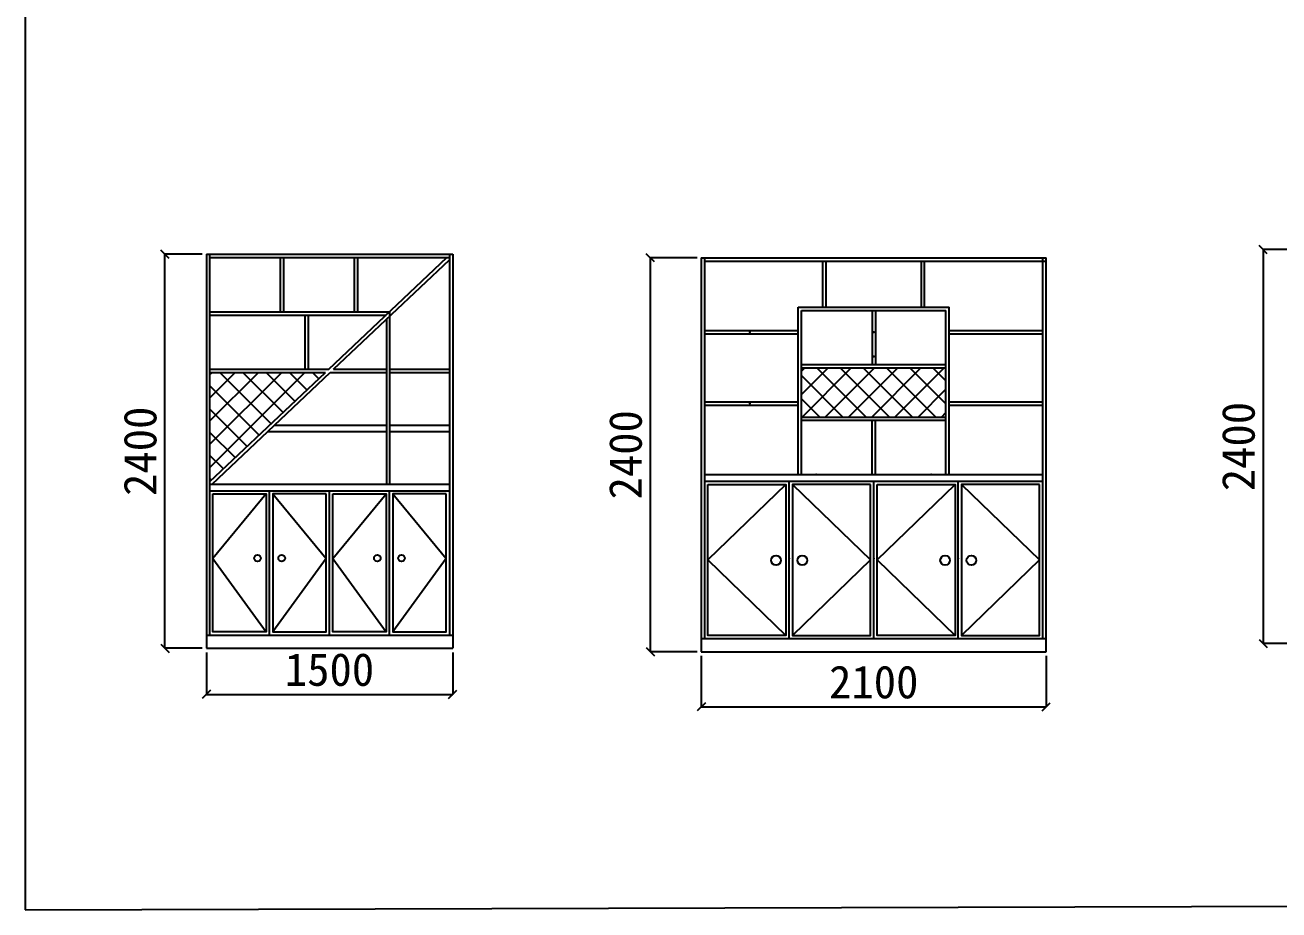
# Model space of a CAD drawing. Header units: millimetres. Extents: x 204800 to 233555, y -2285 to 8522.
# Drawn here: x 204800 to 212436, y -2285 to 3106 of the extents above; entities that cross this region are included whole.
import ezdxf

# ---------------------------------------------------------------- set-up
doc = ezdxf.new("R2010")
doc.units = ezdxf.units.MM
doc.layers.add('012', color=4, linetype='Continuous')
doc.layers.add('DIM【标注】', color=66, linetype='Continuous')
doc.styles.add('ROMANS', font='romans.shx', dxfattribs={"bigfont": 'hztxt'})
doc.styles.add('宋体', font='SimSun.ttf', dxfattribs={"height": 200})
doc.dimstyles.new('模型空间1：40', dxfattribs={"dimscale": 50, "dimtxt": 1.4, "dimasz": 1, "dimexe": 0, "dimexo": 0.5, "dimgap": 1, "dimtad": 1, "dimdec": 0, "dimrnd": 5, "dimzin": 0, "dimdsep": 46, "dimtxsty": 'ROMANS', "dimblk": 'ARCHTICK', "dimcen": 0.09, "dimclrd": 1, "dimclre": 1, "dimclrt": 2, "dimadec": 0, "dimazin": 0, "dimtfac": 1, "dimtdec": 0, "dimtix": 1, "dimtmove": 2, "dimatfit": 3, "dimldrblk": 'ZHL-SOFT_JT', "dimfxl": 2, "dimfxlon": 1, "dimtolj": 1, "dimtzin": 0, "dimarcsym": 0})

# ---------------------------------------------------------------- blocks, each defined once
blk = doc.blocks.new('_OBLIQUE')
at = {"color": 0, "linetype": 'ByBlock'}
blk.add_line((-0.5, -0.5), (0.5, 0.5), dxfattribs=at)
blk = doc.blocks.new('*D72')
at = {"layer": 'DEFPOINTS', "color": 0, "ltscale": 6, "transparency": 16777216}
for p in [(208918, -712.5), (211018, -712.5), (211018, -1047.9)]:
    blk.add_point(p, dxfattribs=at)
at = {"layer": 'DIM【标注】', "color": 251, "lineweight": -2, "ltscale": 6, "transparency": 16777216}
for p, q in [((208918, -737.5), (208918, -1047.9)), ((211018, -737.5), (211018, -1047.9)), ((208918, -1047.9), (211018, -1047.9))]:
    blk.add_line(p, q, dxfattribs=at)
at = {"layer": 'DIM【标注】', "color": 251, "lineweight": -2, "ltscale": 6, "transparency": 16777216, "xscale": 50, "yscale": 50, "zscale": 50, "rotation": 180}
blk.add_blockref('_OBLIQUE', (208918, -1047.9), dxfattribs=at)
at = {"layer": 'DIM【标注】', "color": 251, "lineweight": -2, "ltscale": 6, "transparency": 16777216, "xscale": 50, "yscale": 50, "zscale": 50}
blk.add_blockref('_OBLIQUE', (211018, -1047.9), dxfattribs=at)
at = {"layer": 'DIM【标注】', "color": 8, "ltscale": 6, "transparency": 16777216, "insert": (209968, -897.9), "char_height": 200, "attachment_point": 5, "style": '宋体'}
blk.add_mtext('\\A1;2100', dxfattribs=at)
blk = doc.blocks.new('ZHL-SOFT_JT')
for p, q in [((-0.94, 0.839), (-0.94, 0.839)), ((-0.94, 0.737), (-0.94, 0.737)), ((-0.94, 0.63647), (-0.94, 0.63647)), ((-0.867, 0.7737), (-0.867, 0.7737)), ((-0.867, 0.6758), (-0.867, 0.6758)), ((-0.867, 0.586942), (-0.867, 0.586942)), ((-0.787, 0.7022), (-0.787, 0.7022)), ((-0.787, 0.614), (-0.787, 0.614)), ((-0.787, 0.53266), (-0.787, 0.53266)), ((-0.7, 0.5526), (-0.7, 0.5526)), ((-0.7, 0.4797), (-0.7, 0.4797)), ((-0.629, 0.49), (-0.63, 0.49)), ((-0.552, 0.4299), (-0.552, 0.4299)), ((-0.472, 0.368), (-0.472, 0.368)), ((-0.3929, 0.3067), (-0.3929, 0.3067)), ((-0.31548, 0.24568), (-0.31548, 0.24568)), ((-0.23659, 0.184298), (-0.23659, 0.184298)), ((-0.94, -0.63647), (-0.94, -0.63647)), ((-0.94, -0.737), (-0.94, -0.737)), ((-0.94, -0.839), (-0.94, -0.839)), ((-0.867, -0.586942), (-0.867, -0.586942)), ((-0.867, -0.6758), (-0.867, -0.6758)), ((-0.867, -0.7737), (-0.867, -0.7737)), ((-0.787, -0.53266), (-0.787, -0.53266)), ((-0.787, -0.614), (-0.787, -0.614)), ((-0.787, -0.7022), (-0.787, -0.7022)), ((-0.7, -0.4797), (-0.7, -0.4797)), ((-0.7, -0.5526), (-0.7, -0.5526)), ((-0.629, -0.49), (-0.63, -0.49)), ((-0.552, -0.4299), (-0.552, -0.4299)), ((-0.472, -0.368), (-0.472, -0.368)), ((-0.3929, -0.3067), (-0.3929, -0.3067)), ((-0.31548, -0.24568), (-0.31548, -0.24568)), ((-0.23659, -0.184298), (-0.23659, -0.184298))]:
    blk.add_line(p, q)
blk.add_lwpolyline([(-1, 0), (0, 0), (-1, -1), (-1, -0.569), (0, 0), (-1, 0.569), (-1, 1), (0, 0)])
blk = doc.blocks.new('*D73')
at = {"layer": 'DEFPOINTS', "color": 0, "ltscale": 6, "transparency": 16777216}
for p in [(208918, 1687.5), (208607.2, -712.5), (208918, -712.5)]:
    blk.add_point(p, dxfattribs=at)
at = {"layer": 'DIM【标注】', "color": 251, "lineweight": -2, "ltscale": 6, "transparency": 16777216}
for p, q in [((208893, 1687.5), (208607.2, 1687.5)), ((208607.2, 1687.5), (208607.2, -712.5)), ((208893, -712.5), (208607.2, -712.5))]:
    blk.add_line(p, q, dxfattribs=at)
at = {"layer": 'DIM【标注】', "color": 251, "lineweight": -2, "ltscale": 6, "transparency": 16777216, "xscale": 50, "yscale": 50, "zscale": 50}
for p, rotation in [((208607.2, 1687.5), 90), ((208607.2, -712.5), 270)]:
    blk.add_blockref('_OBLIQUE', p, dxfattribs=dict(at, rotation=rotation))
at = {"layer": 'DIM【标注】', "color": 8, "ltscale": 6, "transparency": 16777216, "insert": (208457.2, 487.5), "char_height": 200, "attachment_point": 5, "rotation": 90, "style": '宋体'}
blk.add_mtext('\\A1;2400', dxfattribs=at)
blk = doc.blocks.new('*D74')
at = {"layer": 'DEFPOINTS', "color": 0, "ltscale": 6, "transparency": 16777216}
for p in [(212638.9, 1737.8), (212339.8, -662.2), (212638.9, -662.2)]:
    blk.add_point(p, dxfattribs=at)
at = {"layer": 'DIM【标注】', "color": 251, "lineweight": -2, "ltscale": 6, "transparency": 16777216}
for p, q in [((212613.9, 1737.8), (212339.8, 1737.8)), ((212339.8, 1737.8), (212339.8, -662.2)), ((212613.9, -662.2), (212339.8, -662.2))]:
    blk.add_line(p, q, dxfattribs=at)
at = {"layer": 'DIM【标注】', "color": 251, "lineweight": -2, "ltscale": 6, "transparency": 16777216, "xscale": 50, "yscale": 50, "zscale": 50}
for p, rotation in [((212339.8, 1737.8), 90), ((212339.8, -662.2), 270)]:
    blk.add_blockref('_OBLIQUE', p, dxfattribs=dict(at, rotation=rotation))
at = {"layer": 'DIM【标注】', "color": 8, "ltscale": 6, "transparency": 16777216, "insert": (212189.8, 537.8), "char_height": 200, "attachment_point": 5, "rotation": 90, "style": '宋体'}
blk.add_mtext('\\A1;2400', dxfattribs=at)
blk = doc.blocks.new('*D76')
at = {"layer": 'DEFPOINTS', "color": 0, "ltscale": 6, "transparency": 16777216}
for p in [(205903.7, -691.2), (207403.7, -691.2), (207403.7, -971.9)]:
    blk.add_point(p, dxfattribs=at)
at = {"layer": 'DIM【标注】', "color": 251, "lineweight": -2, "ltscale": 6, "transparency": 16777216}
for p, q in [((205903.7, -716.2), (205903.7, -971.9)), ((207403.7, -716.2), (207403.7, -971.9)), ((205903.7, -971.9), (207403.7, -971.9))]:
    blk.add_line(p, q, dxfattribs=at)
at = {"layer": 'DIM【标注】', "color": 251, "lineweight": -2, "ltscale": 6, "transparency": 16777216, "xscale": 50, "yscale": 50, "zscale": 50, "rotation": 180}
blk.add_blockref('_OBLIQUE', (205903.7, -971.9), dxfattribs=at)
at = {"layer": 'DIM【标注】', "color": 251, "lineweight": -2, "ltscale": 6, "transparency": 16777216, "xscale": 50, "yscale": 50, "zscale": 50}
blk.add_blockref('_OBLIQUE', (207403.7, -971.9), dxfattribs=at)
at = {"layer": 'DIM【标注】', "color": 8, "ltscale": 6, "transparency": 16777216, "insert": (206653.7, -821.9), "char_height": 200, "attachment_point": 5, "style": '宋体'}
blk.add_mtext('\\A1;1500', dxfattribs=at)
blk = doc.blocks.new('*D77')
at = {"layer": 'DEFPOINTS', "color": 0, "ltscale": 6, "transparency": 16777216}
for p in [(205651.2, 1708.8), (205903.7, 1708.8), (205903.7, -691.2)]:
    blk.add_point(p, dxfattribs=at)
at = {"layer": 'DIM【标注】', "color": 251, "lineweight": -2, "ltscale": 6, "transparency": 16777216}
for p, q in [((205878.7, 1708.8), (205651.2, 1708.8)), ((205651.2, -691.2), (205651.2, 1708.8)), ((205878.7, -691.2), (205651.2, -691.2))]:
    blk.add_line(p, q, dxfattribs=at)
at = {"layer": 'DIM【标注】', "color": 251, "lineweight": -2, "ltscale": 6, "transparency": 16777216, "xscale": 50, "yscale": 50, "zscale": 50}
for p, rotation in [((205651.2, 1708.8), 90), ((205651.2, -691.2), 270)]:
    blk.add_blockref('_OBLIQUE', p, dxfattribs=dict(at, rotation=rotation))
at = {"layer": 'DIM【标注】', "color": 8, "ltscale": 6, "transparency": 16777216, "insert": (205501.2, 508.8), "char_height": 200, "attachment_point": 5, "rotation": 90, "style": '宋体'}
blk.add_mtext('\\A1;2400', dxfattribs=at)

msp = doc.modelspace()

# ---------------------------------------------------------------- hatches: boundary and pattern name
at = {"layer": 'DIM【标注】', "ltscale": 6}
h = msp.add_hatch(dxfattribs=at)
h.set_pattern_fill('_USER', color=4, scale=100, angle=45, style=0, double=1, pattern_type=0)
h.set_pattern_definition([(45, (-451347.62, 2781044.37), (-70.710678, 70.710678), []), (135, (-451347.62, 2781044.37), (-70.710678, -70.710678), [])])
h.paths.add_polyline_path([(209528, 1017.5), (209528, 717.5), (210408, 717.5), (210408, 1017.5)])
h = msp.add_hatch(dxfattribs=at)
h.set_pattern_fill('_USER', color=4, scale=100, angle=45, style=0, double=1, pattern_type=0)
h.set_pattern_definition([(45, (-427181.68, 2790548.52), (-70.710678, 70.710678), []), (135, (-427181.68, 2790548.52), (-70.710678, -70.710678), [])])
h.paths.add_polyline_path([(206628.6, 988.8), (205923.7, 988.8), (205923.7, 322.5)])

# ---------------------------------------------------------------- linework, layer by layer
at = {"layer": '012'}
for p, q in [((204799.6, 8496.5), (204799.6, -2285.4)), ((204799.6, -2285.4), (233555, -2198.6))]:
    msp.add_line(p, q, dxfattribs=at)
at = {"layer": 'DIM【标注】', "color": 4, "ltscale": 6}
for p, q in [((205903.7, 1708.8), (207403.7, 1708.8)), ((205903.7, 1708.8), (205903.7, -691.2)), ((205923.7, 1708.8), (205923.7, -611.2)), ((205923.7, 1688.8), (207383.7, 1688.8)), ((206353.7, 1688.8), (206353.7, 1358.8)), ((206373.7, 1688.8), (206373.7, 1358.8)), ((206649.7, 1008.8), (207369.1, 1688.8)), ((206803.7, 1688.8), (206803.7, 1358.8)), ((206823.7, 1688.8), (206823.7, 1358.8)), ((207383.7, 1708.8), (207383.7, -611.2)), ((207403.7, 1708.8), (207403.7, -691.2)), ((208918, 1687.5), (211018, 1687.5)), ((208918, 1687.5), (208918, -712.5)), ((208938, 1687.5), (208938, -632.5)), ((210998, -632.5), (210998, 1687.5)), ((211018, -712.5), (211018, 1687.5)), ((206678.8, 1008.8), (207383.7, 1675)), ((208938, 1667.5), (211018, 1667.5)), ((209658, 1387.5), (209658, 1667.5)), ((209678, 1387.5), (209678, 1667.5)), ((210258, 1387.5), (210258, 1667.5)), ((210278, 1387.5), (210278, 1667.5)), ((209508, 1387.5), (210428, 1387.5)), ((209508, 367.5), (209508, 1387.5)), ((210428, 367.5), (210428, 1387.5)), ((205923.7, 1358.8), (207020, 1358.8)), ((205923.7, 1338.8), (206998.8, 1338.8)), ((206503.7, 1338.8), (206503.7, 1008.8)), ((206523.7, 1338.8), (206523.7, 1008.8)), ((207000, 1312.3), (207000, 308.8)), ((207020, 1358.8), (207020, 308.8)), ((209528, 1367.5), (210408, 1367.5)), ((209528, 367.5), (209528, 1367.5)), ((209958, 1367.5), (209958, 1037.5)), ((209978, 1367.5), (209978, 1037.5)), ((210408, 367.5), (210408, 1367.5)), ((208938, 1244.2), (209508, 1244.2)), ((208938, 1224.2), (209508, 1224.2)), ((210428, 1244.2), (210998, 1244.2)), ((210428, 1224.2), (210998, 1224.2)), ((205923.7, 1008.8), (206649.7, 1008.8)), ((206678.8, 1008.8), (207000, 1008.8)), ((207020, 1008.8), (207383.7, 1008.8)), ((209528, 1037.5), (210408, 1037.5)), ((209528, 1017.5), (210408, 1017.5)), ((205923.7, 322.5), (206628.6, 988.8)), ((205923.7, 988.8), (206628.6, 988.8)), ((205938.2, 308.8), (206657.7, 988.8)), ((206657.7, 988.8), (207000, 988.8)), ((207020, 988.8), (207383.7, 988.8)), ((208938, 810.8), (209508, 810.8)), ((208938, 790.8), (209508, 790.8)), ((210428, 810.8), (210998, 810.8)), ((210428, 790.8), (210998, 790.8)), ((209528, 717.5), (210408, 717.5)), ((209528, 697.5), (210408, 697.5)), ((209958, 367.5), (209958, 697.5)), ((209978, 367.5), (209978, 697.5)), ((206276.8, 628.8), (207000, 628.8)), ((206319.1, 668.8), (207000, 668.8)), ((207020, 668.8), (207383.7, 668.8)), ((207020, 628.8), (207383.7, 628.8)), ((205923.7, 308.8), (207383.7, 308.8)), ((208938, 367.5), (210998, 367.5)), ((208938, 327.5), (210998, 327.5)), ((209453, -632.5), (209453, 327.5)), ((209968, -632.5), (209968, 327.5)), ((210483, -632.5), (210483, 327.5)), ((205923.7, 268.8), (207383.7, 268.8)), ((206288.7, -611.2), (206288.7, 268.8)), ((206653.7, -611.2), (206653.7, 268.8)), ((207018.7, -611.2), (207018.7, 268.8)), ((205903.7, -611.2), (207403.7, -611.2)), ((208918, -632.5), (211018, -632.5)), ((205903.7, -691.2), (207403.7, -691.2)), ((208918, -712.5), (211018, -712.5))]:
    msp.add_line(p, q, dxfattribs=at)
at = {"layer": 'DIM【标注】', "color": 251, "ltscale": 6}
for p, q in [((209433, 307.5), (208958, -152.5)), ((209473, 307.5), (209948, -152.5)), ((209988, -152.5), (210463, 307.5)), ((210503, 307.5), (210978, -152.5)), ((206268.7, 248.8), (205943.7, -143.8)), ((206308.7, 248.8), (206633.7, -143.8)), ((206673.7, -143.8), (206998.7, 248.8)), ((207038.7, 248.8), (207363.7, -143.8)), ((205943.7, -143.8), (206268.7, -591.2)), ((206633.7, -143.8), (206308.7, -591.2)), ((206673.7, -143.8), (206998.7, -591.2)), ((207363.7, -143.8), (207038.7, -591.2)), ((208958, -152.5), (209433, -612.5)), ((209948, -152.5), (209473, -612.5)), ((209988, -152.5), (210463, -612.5)), ((210978, -152.5), (210503, -612.5))]:
    msp.add_line(p, q, dxfattribs=at)
for points in [[(208958, 307.5), (209433, 307.5), (209433, -612.5), (208958, -612.5)], [(209948, 307.5), (209473, 307.5), (209473, -612.5), (209948, -612.5)], [(209988, 307.5), (210463, 307.5), (210463, -612.5), (209988, -612.5)], [(210978, 307.5), (210503, 307.5), (210503, -612.5), (210978, -612.5)], [(205943.7, 248.8), (206268.7, 248.8), (206268.7, -591.2), (205943.7, -591.2)], [(206633.7, 248.8), (206308.7, 248.8), (206308.7, -591.2), (206633.7, -591.2)], [(206673.7, 248.8), (206998.7, 248.8), (206998.7, -591.2), (206673.7, -591.2)], [(207363.7, 248.8), (207038.7, 248.8), (207038.7, -591.2), (207363.7, -591.2)]]:
    msp.add_lwpolyline(points, close=True, dxfattribs=at)
at = {"layer": 'DIM【标注】', "color": 4, "ltscale": 6}
for centre, radius in [((206215, -142.6), 20.2), ((206362.4, -142.6), 20.2), ((206945, -142.6), 20.2), ((207092.4, -142.6), 20.2), ((209372.9, -155.8), 29.5), ((209533, -155.8), 29.5), ((210402.9, -155.8), 29.5), ((210563, -155.8), 29.5)]:
    msp.add_circle(centre, radius, dxfattribs=at)
at = {"layer": 'DIM【标注】', "color": 4}
for p in [(209213.3, 1234.2), (209968, 1234.2), (209968, 1086.4), (209213.3, 800.8), (209618, 367.5), (210318, 367.5), (209453, -145.2), (209968, -145.2), (210483, -145.2)]:
    msp.add_point(p, dxfattribs=at)

# ---------------------------------------------------------------- dimensions: what is measured, and where the dimension line sits
at = {"layer": 'DIM【标注】', "color": 4, "ltscale": 6}
for base, p1, p2, picture, middle in [((212339.8, -662.2), (212638.9, 1737.8), (212638.9, -662.2), '*D74', (212189.8, 537.8)), ((205651.2, 1708.8), (205903.7, -691.2), (205903.7, 1708.8), '*D77', (205501.2, 508.8)), ((208607.2, -712.5), (208918, 1687.5), (208918, -712.5), '*D73', (208457.2, 487.5))]:
    dim = msp.add_linear_dim(base=base, p1=p1, p2=p2, angle=90, dimstyle='模型空间1：40', override={"dimtxt": 3, "dimtxsty": '宋体', "dimblk": 'OBLIQUE', "dimclrd": 251, "dimclre": 251, "dimclrt": 8, "dimfxl": 10}, dxfattribs=at)
    dim.commit()
    dim.dimension.update_dxf_attribs({"geometry": picture, "text_midpoint": middle})
for base, p1, p2, picture, middle in [((207403.7, -971.9), (205903.7, -691.2), (207403.7, -691.2), '*D76', (206653.7, -821.9)), ((211018, -1047.9), (208918, -712.5), (211018, -712.5), '*D72', (209968, -897.9))]:
    dim = msp.add_linear_dim(base=base, p1=p1, p2=p2, dimstyle='模型空间1：40', override={"dimtxt": 3, "dimtxsty": '宋体', "dimblk": 'OBLIQUE', "dimclrd": 251, "dimclre": 251, "dimclrt": 8, "dimfxl": 10}, dxfattribs=at)
    dim.commit()
    dim.dimension.update_dxf_attribs({"geometry": picture, "text_midpoint": middle})

doc.saveas('drawing.dxf')
